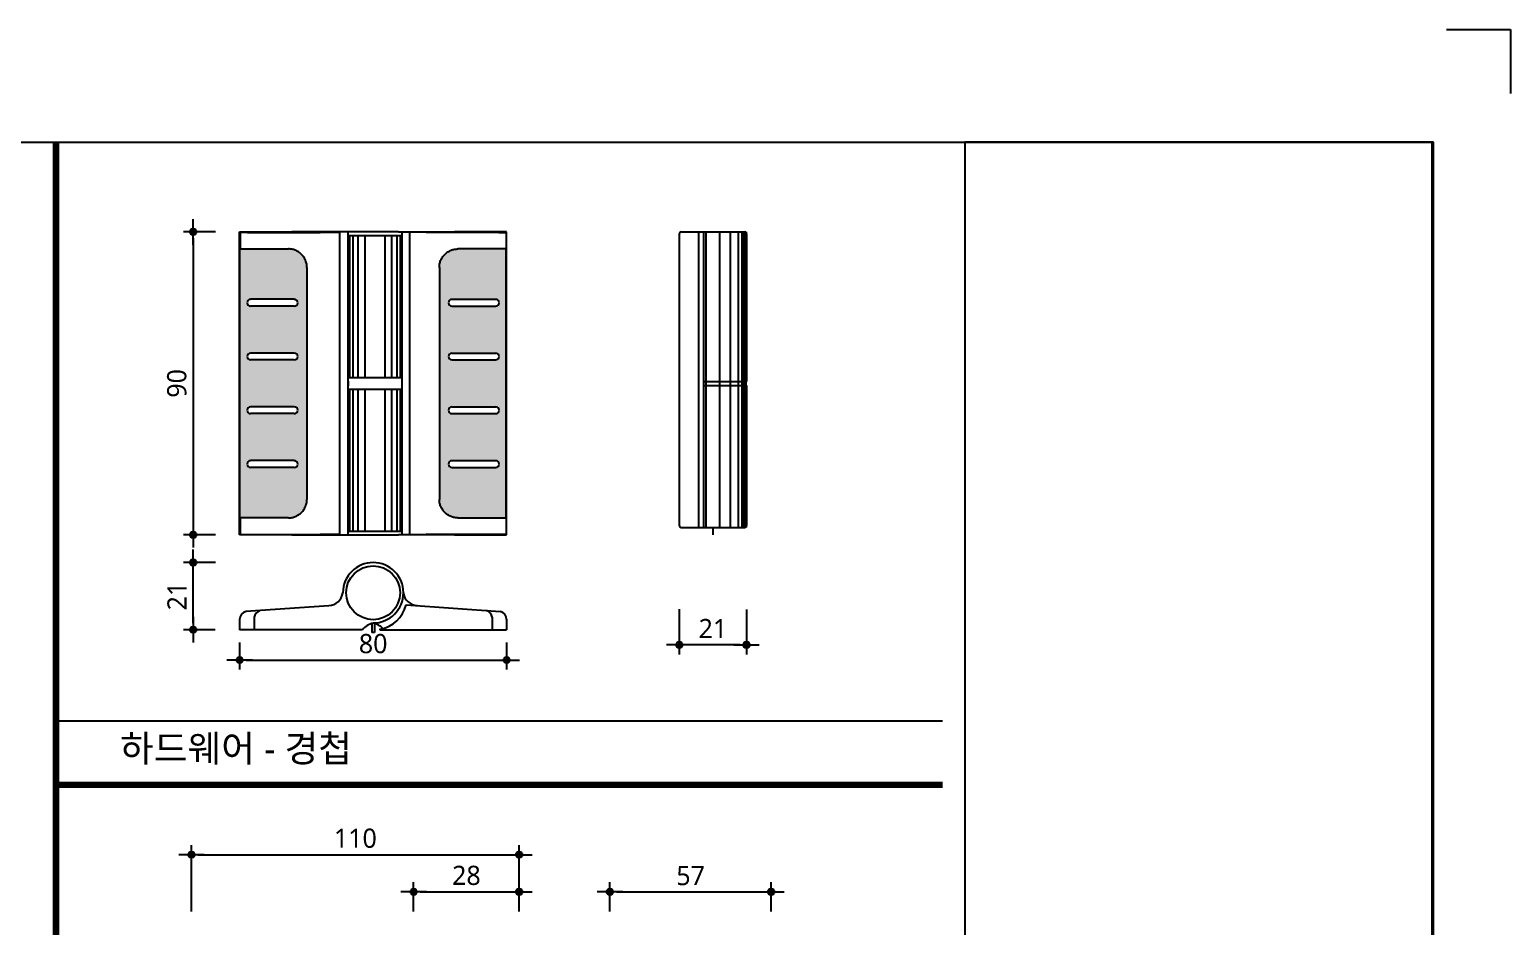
# Model space of a CAD drawing. Extents: x -256 to 8104, y -176 to 5714.
# Drawn here: x 5791 to 8104, y 4314 to 5714 of the extents above; entities that cross this region are included whole.
import ezdxf
from ezdxf.enums import TextEntityAlignment as Align

# ---------------------------------------------------------------- set-up
doc = ezdxf.new("R2010")
doc.units = 0
doc.header["$LTSCALE"] = 30
doc.layers.get('0').update_dxf_attribs({"linetype": 'CONTINUOUS'})
doc.layers.get('DEFPOINTS').update_dxf_attribs({"linetype": 'CONTINUOUS'})
for name, color, linetype in [('curior-0Line', 252, 'CONTINUOUS'), ('DIM', 7, 'CONTINUOUS'), ('TIT', 3, 'CONTINUOUS'), ('부자재', 4, 'CONTINUOUS'), ('해치', 8, 'CONTINUOUS')]:
    doc.layers.add(name, color=color, linetype=linetype)
doc.styles.add('돋움', font='malgun.ttf')
doc.dimstyles.new('10', dxfattribs={"dimscale": 10, "dimtxt": 3, "dimasz": 1, "dimexe": 1.5, "dimexo": 2, "dimgap": 1, "dimtad": 1, "dimdec": 0, "dimlunit": 6, "dimtxsty": '돋움', "dimblk": 'DIMDOT', "dimcen": -1, "dimdle": 1.5, "dimclrt": 3, "dimazin": 3, "dimtfac": 1, "dimtdec": 0, "dimtix": 1, "dimtmove": 2, "dimatfit": 3, "dimldrblk": 'DIMDOT', "dimarcsym": 0})

# ---------------------------------------------------------------- blocks, each defined once
blk = doc.blocks.new('DIMDOT')
at = {"linetype": 'Continuous'}
blk.add_line((-2, 0), (2, 0), dxfattribs=at)
for radius in [0.5, 0.25]:
    blk.add_circle((0, 0), radius, dxfattribs=at)
blk = doc.blocks.new('*D53')
at = {"layer": 'DEFPOINTS', "color": 0}
for p in [(34953, -751.2), (34441, -859.9), (34953, -859.9)]:
    blk.add_point(p, dxfattribs=at)
at = {"layer": 'DIM', "color": 0, "lineweight": -2, "ltscale": 10}
for p, q in [((34441, -839.9), (34441, -736.2)), ((34953, -839.9), (34953, -736.2)), ((34451, -751.2), (34943, -751.2))]:
    blk.add_line(p, q, dxfattribs=at)
at = {"layer": 'DIM', "color": 0, "lineweight": -2, "xscale": 10, "yscale": 10, "zscale": 10, "rotation": 180}
blk.add_blockref('DIMDOT', (34441, -751.2), dxfattribs=at)
at = {"layer": 'DIM', "color": 0, "lineweight": -2, "xscale": 10, "yscale": 10, "zscale": 10}
blk.add_blockref('DIMDOT', (34953, -751.2), dxfattribs=at)
at = {"layer": 'DIM', "color": 3, "insert": (34697, -725.7), "char_height": 30, "attachment_point": 5, "style": '돋움'}
blk.add_mtext('110', dxfattribs=at)
blk = doc.blocks.new('*D54')
at = {"layer": 'DEFPOINTS', "color": 0}
for p in [(34953, -809.2), (34788, -859.9), (34953, -859.9)]:
    blk.add_point(p, dxfattribs=at)
at = {"layer": 'DIM', "color": 0, "lineweight": -2, "ltscale": 10}
for p, q in [((34788, -839.9), (34788, -794.2)), ((34798, -809.2), (34943, -809.2)), ((34953, -839.9), (34953, -794.2))]:
    blk.add_line(p, q, dxfattribs=at)
at = {"layer": 'DIM', "color": 0, "lineweight": -2, "xscale": 10, "yscale": 10, "zscale": 10, "rotation": 180}
blk.add_blockref('DIMDOT', (34788, -809.2), dxfattribs=at)
at = {"layer": 'DIM', "color": 0, "lineweight": -2, "xscale": 10, "yscale": 10, "zscale": 10}
blk.add_blockref('DIMDOT', (34953, -809.2), dxfattribs=at)
at = {"layer": 'DIM', "color": 3, "insert": (34870.5, -783.7), "char_height": 30, "attachment_point": 5, "style": '돋움'}
blk.add_mtext('28', dxfattribs=at)
blk = doc.blocks.new('*D55')
at = {"layer": 'DEFPOINTS', "color": 0}
for p in [(35346.7, -809.2), (35094.7, -859.9), (35346.7, -859.9)]:
    blk.add_point(p, dxfattribs=at)
at = {"layer": 'DIM', "color": 0, "lineweight": -2, "ltscale": 10}
for p, q in [((35094.7, -839.9), (35094.7, -794.2)), ((35104.7, -809.2), (35336.7, -809.2)), ((35346.7, -839.9), (35346.7, -794.2))]:
    blk.add_line(p, q, dxfattribs=at)
at = {"layer": 'DIM', "color": 0, "lineweight": -2, "xscale": 10, "yscale": 10, "zscale": 10, "rotation": 180}
blk.add_blockref('DIMDOT', (35094.7, -809.2), dxfattribs=at)
at = {"layer": 'DIM', "color": 0, "lineweight": -2, "xscale": 10, "yscale": 10, "zscale": 10}
blk.add_blockref('DIMDOT', (35346.7, -809.2), dxfattribs=at)
at = {"layer": 'DIM', "color": 3, "insert": (35220.7, -784), "char_height": 30, "attachment_point": 5, "style": '돋움'}
blk.add_mtext('57', dxfattribs=at)
blk = doc.blocks.new('*D56')
at = {"layer": 'DEFPOINTS', "color": 0}
for p in [(34498.7, 221.5), (34443.6, -251.6), (34498.7, -251.6)]:
    blk.add_point(p, dxfattribs=at)
at = {"layer": 'DIM', "color": 0, "lineweight": -2, "ltscale": 10}
for p, q in [((34478.7, 221.5), (34428.6, 221.5)), ((34443.6, 211.5), (34443.6, -241.6)), ((34478.7, -251.6), (34428.6, -251.6))]:
    blk.add_line(p, q, dxfattribs=at)
at = {"layer": 'DIM', "color": 0, "lineweight": -2, "xscale": 10, "yscale": 10, "zscale": 10}
for p, rotation in [((34443.6, 221.5), 90), ((34443.6, -251.6), 270)]:
    blk.add_blockref('DIMDOT', p, dxfattribs=dict(at, rotation=rotation))
at = {"layer": 'DIM', "color": 3, "insert": (34418.1, -15.1), "char_height": 30, "attachment_point": 5, "rotation": 90, "style": '돋움'}
blk.add_mtext('90', dxfattribs=at)
blk = doc.blocks.new('*D57')
at = {"layer": 'DEFPOINTS', "color": 0}
for p in [(34516.2, -399.8), (34933.3, -399.8), (34933.3, -447.2)]:
    blk.add_point(p, dxfattribs=at)
at = {"layer": 'DIM', "color": 0, "lineweight": -2, "ltscale": 10}
for p, q in [((34516.2, -419.8), (34516.2, -462.2)), ((34933.3, -419.8), (34933.3, -462.2)), ((34526.2, -447.2), (34923.3, -447.2))]:
    blk.add_line(p, q, dxfattribs=at)
at = {"layer": 'DIM', "color": 0, "lineweight": -2, "xscale": 10, "yscale": 10, "zscale": 10, "rotation": 180}
blk.add_blockref('DIMDOT', (34516.2, -447.2), dxfattribs=at)
at = {"layer": 'DIM', "color": 0, "lineweight": -2, "xscale": 10, "yscale": 10, "zscale": 10}
blk.add_blockref('DIMDOT', (34933.3, -447.2), dxfattribs=at)
at = {"layer": 'DIM', "color": 3, "insert": (34724.8, -421.7), "char_height": 30, "attachment_point": 5, "style": '돋움'}
blk.add_mtext('80', dxfattribs=at)
blk = doc.blocks.new('*D58')
at = {"layer": 'DEFPOINTS', "color": 0}
for p in [(34443.6, -294.8), (34498.7, -294.8), (34497.9, -399.8)]:
    blk.add_point(p, dxfattribs=at)
at = {"layer": 'DIM', "color": 0, "lineweight": -2, "ltscale": 10}
for p, q in [((34478.7, -294.8), (34428.6, -294.8)), ((34443.6, -389.8), (34443.6, -304.8)), ((34477.9, -399.8), (34428.6, -399.8))]:
    blk.add_line(p, q, dxfattribs=at)
at = {"layer": 'DIM', "color": 0, "lineweight": -2, "xscale": 10, "yscale": 10, "zscale": 10}
for p, rotation in [((34443.6, -294.8), 90), ((34443.6, -399.8), 270)]:
    blk.add_blockref('DIMDOT', p, dxfattribs=dict(at, rotation=rotation))
at = {"layer": 'DIM', "color": 3, "insert": (34418.3, -347.3), "char_height": 30, "attachment_point": 5, "rotation": 90, "style": '돋움'}
blk.add_mtext('21', dxfattribs=at)
blk = doc.blocks.new('*D59')
at = {"layer": 'DEFPOINTS', "color": 0}
for p in [(35203.1, -347.7), (35308.1, -348.4), (35203.1, -423.3)]:
    blk.add_point(p, dxfattribs=at)
at = {"layer": 'DIM', "color": 0, "lineweight": -2, "ltscale": 10}
for p, q in [((35203.1, -367.7), (35203.1, -438.3)), ((35308.1, -368.4), (35308.1, -438.3)), ((35298.1, -423.3), (35213.1, -423.3))]:
    blk.add_line(p, q, dxfattribs=at)
at = {"layer": 'DIM', "color": 0, "lineweight": -2, "xscale": 10, "yscale": 10, "zscale": 10, "rotation": 180}
blk.add_blockref('DIMDOT', (35203.1, -423.3), dxfattribs=at)
at = {"layer": 'DIM', "color": 0, "lineweight": -2, "xscale": 10, "yscale": 10, "zscale": 10}
blk.add_blockref('DIMDOT', (35308.1, -423.3), dxfattribs=at)
at = {"layer": 'DIM', "color": 3, "insert": (35255.6, -398), "char_height": 30, "attachment_point": 5, "style": '돋움'}
blk.add_mtext('21', dxfattribs=at)
blk = doc.blocks.new('STS_02', base_point=(28397.3, -5176.8))
at = {"layer": '해치'}
h = blk.add_hatch(dxfattribs=at)
h.set_pattern_fill('DOTS', color=256, scale=2.628474)
h.set_pattern_definition([(0, (31554.5, 556.5093), (2.086351, 4.172702), [0, -4.172702])])
edge = h.paths.add_edge_path()
edge.add_line((34516.7, -225.1), (34516.8, -225.1))
edge.add_spline(control_points=[(34516.8, -225.1), (34517, -225.1), (34528.6, -225.1)], knot_values=[-0.724312, -0.724312, -0.724312, 0.724312, 0.724312, 0.724312], weights=[1, 0.748956, 1], degree=2, periodic=0)
edge.add_line((34528.6, -225.1), (34592.5, -225.1))
edge.add_spline(control_points=[(34592.5, -225.1), (34621.4, -225.1), (34621.4, -196.2)], knot_values=[-1.570796, -1.570796, -1.570796, 0, 0, 0], weights=[1, 0.707107, 1], degree=2, periodic=0)
edge.add_line((34621.4, -196.2), (34621.4, 166))
edge.add_spline(control_points=[(34621.4, 166), (34621.4, 194.9), (34592.5, 194.9)], knot_values=[0, 0, 0, 1.570796, 1.570796, 1.570796], weights=[1, 0.707107, 1], degree=2, periodic=0)
edge.add_line((34592.5, 194.9), (34528.6, 194.9))
edge.add_spline(control_points=[(34528.6, 194.9), (34517, 194.9), (34516.8, 194.9)], knot_values=[-0.724312, -0.724312, -0.724312, 0.724312, 0.724312, 0.724312], weights=[1, 0.748956, 1], degree=2, periodic=0)
edge.add_line((34516.7, 194.9), (34516.7, -225.1))
h.paths.add_polyline_path([(34601.6, 116.2, -0.414214), (34606.9, 110.9, -0.414214), (34601.6, 105.7), (34533.3, 105.7, -0.414214), (34528, 110.9, -0.414214), (34533.3, 116.2)], flags=16)
h.paths.add_polyline_path([(34601.6, 32.2, -0.414214), (34606.9, 26.9, -0.414214), (34601.6, 21.7), (34533.3, 21.7, -0.414214), (34528, 26.9, -0.414214), (34533.3, 32.2)], flags=16)
h.paths.add_polyline_path([(34601.6, -51.8, -0.414214), (34606.9, -57.1, -0.414214), (34601.6, -62.3), (34533.3, -62.3, -0.414214), (34528, -57.1, -0.414214), (34533.3, -51.8)], flags=16)
h.paths.add_polyline_path([(34601.6, -135.8, -0.414214), (34606.9, -141.1, -0.414214), (34601.6, -146.3), (34533.3, -146.3, -0.414214), (34528, -141.1, -0.414214), (34533.3, -135.8)], flags=16)
h = blk.add_hatch(dxfattribs=at)
h.set_pattern_fill('DOTS', color=256, scale=2.628474)
h.set_pattern_definition([(0, (31079.8828, 556.5093), (2.086351, 4.1727023), [0, -4.1727023])])
edge = h.paths.add_edge_path()
edge.add_spline(control_points=[(34828.2, 166), (34828.2, 194.9), (34857.1, 194.9)], knot_values=[0, 0, 0, 1.570796, 1.570796, 1.570796], weights=[1, 0.707107, 1], degree=2, periodic=0)
edge.add_line((34857.1, 194.9), (34921, 194.9))
edge.add_spline(control_points=[(34921, 194.9), (34932.5, 194.9), (34932.7, 194.9)], knot_values=[-0.724312, -0.724312, -0.724312, 0.724312, 0.724312, 0.724312], weights=[1, 0.748956, 1], degree=2, periodic=0)
edge.add_line((34932.8, 194.9), (34932.8, -225.1))
edge.add_line((34932.8, -225.1), (34932.7, -225.1))
edge.add_spline(control_points=[(34932.7, -225.1), (34932.5, -225.1), (34921, -225.1)], knot_values=[-0.724312, -0.724312, -0.724312, 0.724312, 0.724312, 0.724312], weights=[1, 0.748956, 1], degree=2, periodic=0)
edge.add_line((34921, -225.1), (34857.1, -225.1))
edge.add_spline(control_points=[(34857.1, -225.1), (34828.2, -225.1), (34828.2, -196.2)], knot_values=[-1.570796, -1.570796, -1.570796, 0, 0, 0], weights=[1, 0.707107, 1], degree=2, periodic=0)
edge.add_line((34828.2, -196.2), (34828.2, 166))
h.paths.add_polyline_path([(34847.9, 116.2, 0.414214), (34842.7, 110.9, 0.414214), (34847.9, 105.7), (34916.3, 105.7, 0.414214), (34921.5, 110.9, 0.414214), (34916.3, 116.2)], flags=16)
h.paths.add_polyline_path([(34847.9, 32.2, 0.414214), (34842.7, 26.9, 0.414214), (34847.9, 21.7), (34916.3, 21.7, 0.414214), (34921.5, 26.9, 0.414214), (34916.3, 32.2)], flags=16)
h.paths.add_polyline_path([(34847.9, -51.8, 0.414214), (34842.7, -57.1, 0.414214), (34847.9, -62.3), (34916.3, -62.3, 0.414214), (34921.5, -57.1, 0.414214), (34916.3, -51.8)], flags=16)
h.paths.add_polyline_path([(34847.9, -135.8, 0.414214), (34842.7, -141.1, 0.414214), (34847.9, -146.3), (34916.3, -146.3, 0.414214), (34921.5, -141.1, 0.414214), (34916.3, -135.8)], flags=16)
at = {"color": 2}
for p, q in [((36401.5, 537.5), (36501.5, 537.5)), ((36401.5, 537.5), (36501.5, 537.5)), ((36401.5, 537.5), (36501.5, 537.5)), ((36501.5, 537.5), (36501.5, 437.5)), ((36501.5, 537.5), (36501.5, 437.5)), ((36501.5, 537.5), (36501.5, 437.5)), ((35255.6, -240.1), (35255.6, -251.6))]:
    blk.add_line(p, q, dxfattribs=at)
at = {"color": 8}
blk.add_line((34229.3, -542), (35614.5, -542), dxfattribs=at)
at = {"color": 2}
for points in [[(28396.6, 361.6), (35649, 361.6), (35649, -5176.7), (28396.6, -5176.7)], [(28396.6, 361.6), (35649, 361.6), (35649, -5176.7), (28396.6, -5176.7)], [(28396.6, 361.6), (36378.5, 361.6), (36378.5, -5176.7), (28396.6, -5176.7)]]:
    blk.add_lwpolyline(points, close=True, dxfattribs=at)
at = {"color": 8, "const_width": 10}
for points in [[(34229.3, -5176.7), (34229.3, 361.6)], [(34229.3, -642), (35614.5, -642)]]:
    blk.add_lwpolyline(points, dxfattribs=at)
at = {"layer": 'curior-0Line'}
blk.add_line((35649, 361.6), (35649, -5175.9), dxfattribs=at)
blk.add_lwpolyline([(36381.4, 361.6), (35649, 361.6), (35649, -5176.7), (36381.4, -5176.7)], close=True, dxfattribs=at)
at = {"layer": '부자재'}
for p, q in [((34516.2, 221.5), (34597.6, 221.5)), ((34516.2, -251.6), (34516.2, 221.5)), ((34516.2, 221.5), (34516.8, 220.9)), ((34516.8, 220.9), (34516.8, 194.9)), ((34528.6, 220.7), (34642.2, 220.5)), ((34597.8, 221.4), (34597.6, 221.5)), ((34685.3, 221.4), (34597.8, 221.4)), ((34672.7, -250.4), (34672.7, 220.3)), ((34685.3, 221.4), (34685.3, -251.5)), ((34685.3, 221.4), (34685.4, 221.4)), ((34764.2, 221.4), (34851.7, 221.4)), ((34769.5, 221.4), (34769.5, -251.5)), ((34782, -250.4), (34782, 220.3)), ((34921, 220.7), (34807.4, 220.5)), ((34851.7, 221.4), (34851.9, 221.5)), ((34933.3, 221.5), (34851.9, 221.5)), ((34933.3, 221.5), (34932.7, 220.9)), ((34932.7, 220.9), (34932.7, 194.9)), ((34933.3, -251.6), (34933.3, 221.5)), ((35203.1, 218.5), (35203.1, -237.1)), ((35206.1, 221.5), (35305.1, 221.5)), ((35233.1, 221.5), (35233.1, -240.1)), ((35240.7, 221.5), (35240.7, -240.1)), ((35308.1, 218.5), (35308.1, -12.2)), ((34516.7, -225.1), (34516.7, 194.9)), ((34516.7, 194.9), (34516.8, 194.9)), ((34528.6, 194.9), (34592.5, 194.9)), ((34921, 194.9), (34857.1, 194.9)), ((34932.8, 194.9), (34932.7, 194.9)), ((34932.8, -225.1), (34932.8, 194.9)), ((34621.4, 166), (34621.4, -196.2)), ((34828.2, 166), (34828.2, -196.2)), ((34685.5, -11.5), (34685.5, -18.8)), ((35240.7, -12.2), (35308.1, -12.2)), ((35240.7, -18.2), (35308.1, -18.2)), ((35307.2, -12.2), (35307.2, -18.2)), ((35308.1, -18.2), (35308.1, -237.1)), ((34516.8, -225.1), (34516.7, -225.1)), ((34516.8, -225.1), (34516.8, -251.1)), ((34592.5, -225.1), (34528.6, -225.1)), ((34857.1, -225.1), (34921, -225.1)), ((34932.7, -225.1), (34932.8, -225.1)), ((34932.7, -225.1), (34932.7, -251.1)), ((34516.8, -251.1), (34516.2, -251.6)), ((34597.6, -251.6), (34516.2, -251.6)), ((34528.6, -250.9), (34642.2, -250.6)), ((34597.8, -251.5), (34597.6, -251.6)), ((34597.8, -251.5), (34685.3, -251.5)), ((34851.7, -251.5), (34764.2, -251.5)), ((34921, -250.9), (34807.4, -250.6)), ((34851.7, -251.5), (34851.9, -251.6)), ((34851.9, -251.6), (34933.3, -251.6)), ((34932.7, -251.1), (34933.3, -251.6)), ((35206.1, -240.1), (35305.1, -240.1)), ((34655.6, -362.3), (34526, -371.4)), ((34776.3, -360.8), (34923.3, -371.3)), ((34516.2, -383.3), (34516.2, -399.8)), ((34538.7, -380.2), (34538.7, -399.8)), ((34722.5, -389.9), (34722.5, -404.3)), ((34727, -389.9), (34727, -404.3)), ((34910.8, -380.2), (34910.8, -399.8)), ((34933.3, -383.3), (34933.3, -399.8)), ((34708, -399.8), (34516.2, -399.8)), ((34727, -404.3), (34722.5, -404.3)), ((34735.4, -399), (34735.4, -399.8)), ((34735.4, -399.8), (34933.3, -399.8))]:
    blk.add_line(p, q, dxfattribs=at)
blk.add_circle((34724.8, -342.1), 42.1, dxfattribs=at)
for centre, radius, start, end in [((35206.1, 218.5), 3, 90, 180), ((35305.1, 218.5), 3, 0, 90), ((35206.1, -237.1), 3, 180, 270), ((35305.1, -237.1), 3, 270, 0), ((34724.8, -342.1), 47.2, 270, 180), ((34654.4, -339), 23.3, 272.9231, 352.4724), ((34795.1, -339), 23.3, 187.5276, 267.0769), ((34554.1, -384.5), 15.9, 113.4077, 164.5497), ((34726.4, -348.4), 51.5, 280.084, 345.9792), ((34895.5, -384.5), 15.9, 15.4503, 67.3004), ((34528.8, -383.6), 12.6, 101.7765, 181.6712), ((34731.2, -418.3), 29.6, 102.5267, 141.5475), ((34718.3, -418.3), 29.6, 43.1003, 77.4733), ((34920.7, -383.6), 12.6, 358.3288, 78.2235)]:
    blk.add_arc(centre, radius, start, end, dxfattribs=at)
for points, weights in [([(34528.6, 220.7), (34517, 220.7), (34516.8, 220.9)], [1, 0.748955720789, 1]), ([(34672.7, 220.3), (34659.2, 220.5), (34642.2, 220.5)], [1, 0.964784765128, 1]), ([(34685.3, 221.4), (34685.3, 221.4), (34685.4, 221.4)], [1, 0.999924701899, 1]), ([(34921, 220.7), (34932.5, 220.7), (34932.7, 220.9)], [1, 0.748955720789, 1]), ([(34516.8, 194.9), (34517, 194.9), (34528.6, 194.9)], [1, 0.748955720789, 1]), ([(34621.4, 166), (34621.4, 194.9), (34592.5, 194.9)], [1, 0.707106781187, 1]), ([(34828.2, 166), (34828.2, 194.9), (34857.1, 194.9)], [1, 0.707106781187, 1]), ([(34932.7, 194.9), (34932.5, 194.9), (34921, 194.9)], [1, 0.748955720789, 1]), ([(34685.3, -18.8), (34685.3, -18.8), (34685.4, -18.8)], [1, 0.999862102782, 1]), ([(34592.5, -225.1), (34621.4, -225.1), (34621.4, -196.2)], [1, 0.707106781187, 1]), ([(34857.1, -225.1), (34828.2, -225.1), (34828.2, -196.2)], [1, 0.707106781187, 1]), ([(34528.6, -225.1), (34517, -225.1), (34516.8, -225.1)], [1, 0.748955720789, 1]), ([(34921, -225.1), (34932.5, -225.1), (34932.7, -225.1)], [1, 0.748955720789, 1]), ([(34516.8, -251.1), (34517, -250.9), (34528.6, -250.9)], [1, 0.748955720789, 1]), ([(34642.2, -250.6), (34659.2, -250.6), (34672.7, -250.4)], [1, 0.964784765128, 1]), ([(34685.4, -251.7), (34685.3, -251.7), (34685.3, -251.7)], [1, 0.999734260157, 1]), ([(34932.7, -251.1), (34932.5, -250.9), (34921, -250.9)], [1, 0.748955720789, 1])]:
    blk.add_rational_spline(points, weights, degree=2, dxfattribs=at)
for points, weights, knots in [([(34764.2, 221.4), (34764.2, 221.4), (34724.8, 221.4), (34685.3, 221.4), (34685.3, 221.4)], [1, 0.707106781186, 1, 0.707106781186, 1], [-1.570796, -1.570796, -1.570796, 0, 0, 1.570796, 1.570796, 1.570796]), ([(34685.3, 216.1), (34698, 216.1), (34724.8, 216.1), (34769.5, 216.1), (34769.5, 216.1)], [0.872453400774, 0.800943102543, 1, 0.707106781186, 1], [-1.067549, -1.067549, -1.067549, 0, 0, 1.570796, 1.570796, 1.570796]), ([(34769.5, -6.2), (34769.5, -6.2), (34729.4, -6.2), (34699.5, -6.2), (34685.3, -6.2)], [1, 0.742797744768, 1, 0.794611058848, 0.917248923756], [-1.467114, -1.467114, -1.467114, 0, 0, 1.171564, 1.171564, 1.171564]), ([(34685.3, -24.1), (34696.5, -24.1), (34720.1, -24.1), (34760.2, -24.1), (34768.5, -24.1)], [0.884455168565, 0.830422605945, 1, 0.742797744768, 1], [-0.967291, -0.967291, -0.967291, 0, 0, 1.467114, 1.467114, 1.467114]), ([(34769.5, -246.5), (34769.5, -246.5), (34724.8, -246.5), (34698, -246.5), (34685.3, -246.5)], [1, 0.707106781186, 1, 0.800943102543, 0.872453400774], [-1.570796, -1.570796, -1.570796, 0, 0, 1.067549, 1.067549, 1.067549]), ([(34685.3, -251.7), (34685.3, -251.7), (34724.8, -251.7), (34764.2, -251.7), (34764.2, -251.7)], [1, 0.707106781186, 1, 0.707106781186, 1], [-1.570796, -1.570796, -1.570796, 0, 0, 1.570796, 1.570796, 1.570796])]:
    blk.add_rational_spline(points, weights, degree=2, knots=knots, dxfattribs=at)
blk.add_open_spline([(34685.5, -11.5), (34685.5, -11.5), (34685.5, -11.5), (34685.5, -11.5), (34685.4, -11.5), (34685.3, -11.5)], degree=3, knots=[-0.00189331, -0.00189331, -0.00189331, -0.00189331, 0, 0, 0.05421316, 0.05421316, 0.05421316, 0.05421316], dxfattribs=at)
at = {"layer": '해치'}
for p, q in [((34688, 216.1), (34688, -6.2)), ((34693.2, 216.1), (34693.2, -6.2)), ((34701.1, 216.1), (34701.1, -6.2)), ((34711.6, 216.1), (34711.6, -6.2)), ((34743.2, 216.1), (34743.2, -6.2)), ((34753.7, 216.1), (34753.7, -6.2)), ((34761.6, 216.1), (34761.6, -6.2)), ((34766.8, 216.1), (34766.8, -6.2)), ((35245.3, -240.1), (35245.3, 221.5)), ((35266.2, -240.1), (35266.2, 221.5)), ((35283.3, -240.1), (35283.3, 221.5)), ((35295.8, -240.1), (35295.8, 221.5)), ((35301.4, -240.1), (35301.4, 221.5)), ((35304.3, -240.1), (35304.3, 221.5)), ((35306.2, -240.1), (35306.2, 221.5)), ((35307.3, -240.1), (35307.3, 221.5)), ((35307.7, -12.2), (35307.7, 221.5)), ((35308, -12.2), (35308, 221.5)), ((34601.6, 116.2), (34533.3, 116.2)), ((34847.9, 116.2), (34916.3, 116.2)), ((34601.6, 105.7), (34533.3, 105.7)), ((34847.9, 105.7), (34916.3, 105.7)), ((34601.6, 32.2), (34533.3, 32.2)), ((34847.9, 32.2), (34916.3, 32.2)), ((34601.6, 21.7), (34533.3, 21.7)), ((34847.9, 21.7), (34916.3, 21.7)), ((35307.7, -240.1), (35307.7, -18.2)), ((35308, -240.1), (35308, -18.2)), ((34688, -24.1), (34688, -246.5)), ((34693.2, -24.1), (34693.2, -246.5)), ((34701.1, -24.1), (34701.1, -246.5)), ((34711.6, -24.1), (34711.6, -246.5)), ((34743.2, -24.1), (34743.2, -246.5)), ((34753.7, -24.1), (34753.7, -246.5)), ((34761.6, -24.1), (34761.6, -246.5)), ((34766.8, -24.1), (34766.8, -246.5)), ((34601.6, -51.8), (34533.3, -51.8)), ((34601.6, -62.3), (34533.3, -62.3)), ((34847.9, -51.8), (34916.3, -51.8)), ((34847.9, -62.3), (34916.3, -62.3)), ((34601.6, -135.8), (34533.3, -135.8)), ((34847.9, -135.8), (34916.3, -135.8)), ((34601.6, -146.3), (34533.3, -146.3)), ((34847.9, -146.3), (34916.3, -146.3))]:
    blk.add_line(p, q, dxfattribs=at)
for centre, start, end in [((34533.3, 110.9), 90, 180), ((34601.6, 110.9), 0, 90), ((34847.9, 110.9), 90, 180), ((34916.3, 110.9), 0, 90), ((34533.3, 110.9), 180, 270), ((34601.6, 110.9), 270, 0), ((34847.9, 110.9), 180, 270), ((34916.3, 110.9), 270, 0), ((34533.3, 26.9), 90, 180), ((34533.3, 26.9), 180, 270), ((34601.6, 26.9), 0, 90), ((34601.6, 26.9), 270, 0), ((34847.9, 26.9), 90, 180), ((34847.9, 26.9), 180, 270), ((34916.3, 26.9), 0, 90), ((34916.3, 26.9), 270, 0), ((34533.3, -57.1), 90, 180), ((34533.3, -57.1), 180, 270), ((34601.6, -57.1), 0, 90), ((34601.6, -57.1), 270, 0), ((34847.9, -57.1), 90, 180), ((34847.9, -57.1), 180, 270), ((34916.3, -57.1), 0, 90), ((34916.3, -57.1), 270, 0), ((34533.3, -141.1), 90, 180), ((34601.6, -141.1), 0, 90), ((34847.9, -141.1), 90, 180), ((34916.3, -141.1), 0, 90), ((34533.3, -141.1), 180, 270), ((34601.6, -141.1), 270, 0), ((34847.9, -141.1), 180, 270), ((34916.3, -141.1), 270, 0)]:
    blk.add_arc(centre, 5.26, start, end, dxfattribs=at)
at = {"layer": 'TIT', "style": '돋움'}
blk.add_text('하드웨어 - 경첩', height=42, dxfattribs=at).set_placement((34691.7, -606.3), align=Align.RIGHT)
at = {"layer": 'DIM', "ltscale": 10}
for base, p1, p2, angle, text, picture, middle in [((34443.6, -251.6), (34498.7, 221.5), (34498.7, -251.6), 90, '90', '*D56', (34418.1, -15.1)), ((34443.6, -294.8), (34497.9, -399.8), (34498.7, -294.8), 90, '21', '*D58', (34418.3, -347.3)), ((35203.1, -423.3), (35308.1, -348.4), (35203.1, -347.7), 180, '21', '*D59', (35255.6, -398))]:
    dim = blk.add_linear_dim(base=base, p1=p1, p2=p2, angle=angle, text=text, dimstyle='10', override={"dimtxsty": '돋움'}, dxfattribs=at)
    dim.commit()
    dim.dimension.update_dxf_attribs({"geometry": picture, "text_midpoint": middle})
for base, p1, p2, text, picture, middle in [((34933.3, -447.2), (34516.2, -399.8), (34933.3, -399.8), '80', '*D57', (34724.8, -421.7)), ((34953, -751.2), (34441, -859.9), (34953, -859.9), '110', '*D53', (34697, -725.7)), ((34953, -809.2), (34788, -859.9), (34953, -859.9), '28', '*D54', (34870.5, -783.7)), ((35346.7, -809.2), (35094.7, -859.9), (35346.7, -859.9), '57', '*D55', (35220.7, -784))]:
    dim = blk.add_linear_dim(base=base, p1=p1, p2=p2, text=text, dimstyle='10', override={"dimtxsty": '돋움'}, dxfattribs=at)
    dim.commit()
    dim.dimension.update_dxf_attribs({"geometry": picture, "text_midpoint": middle})

msp = doc.modelspace()

# ---------------------------------------------------------------- block references
msp.add_blockref('STS_02', (0, 0))

doc.saveas('drawing.dxf')
